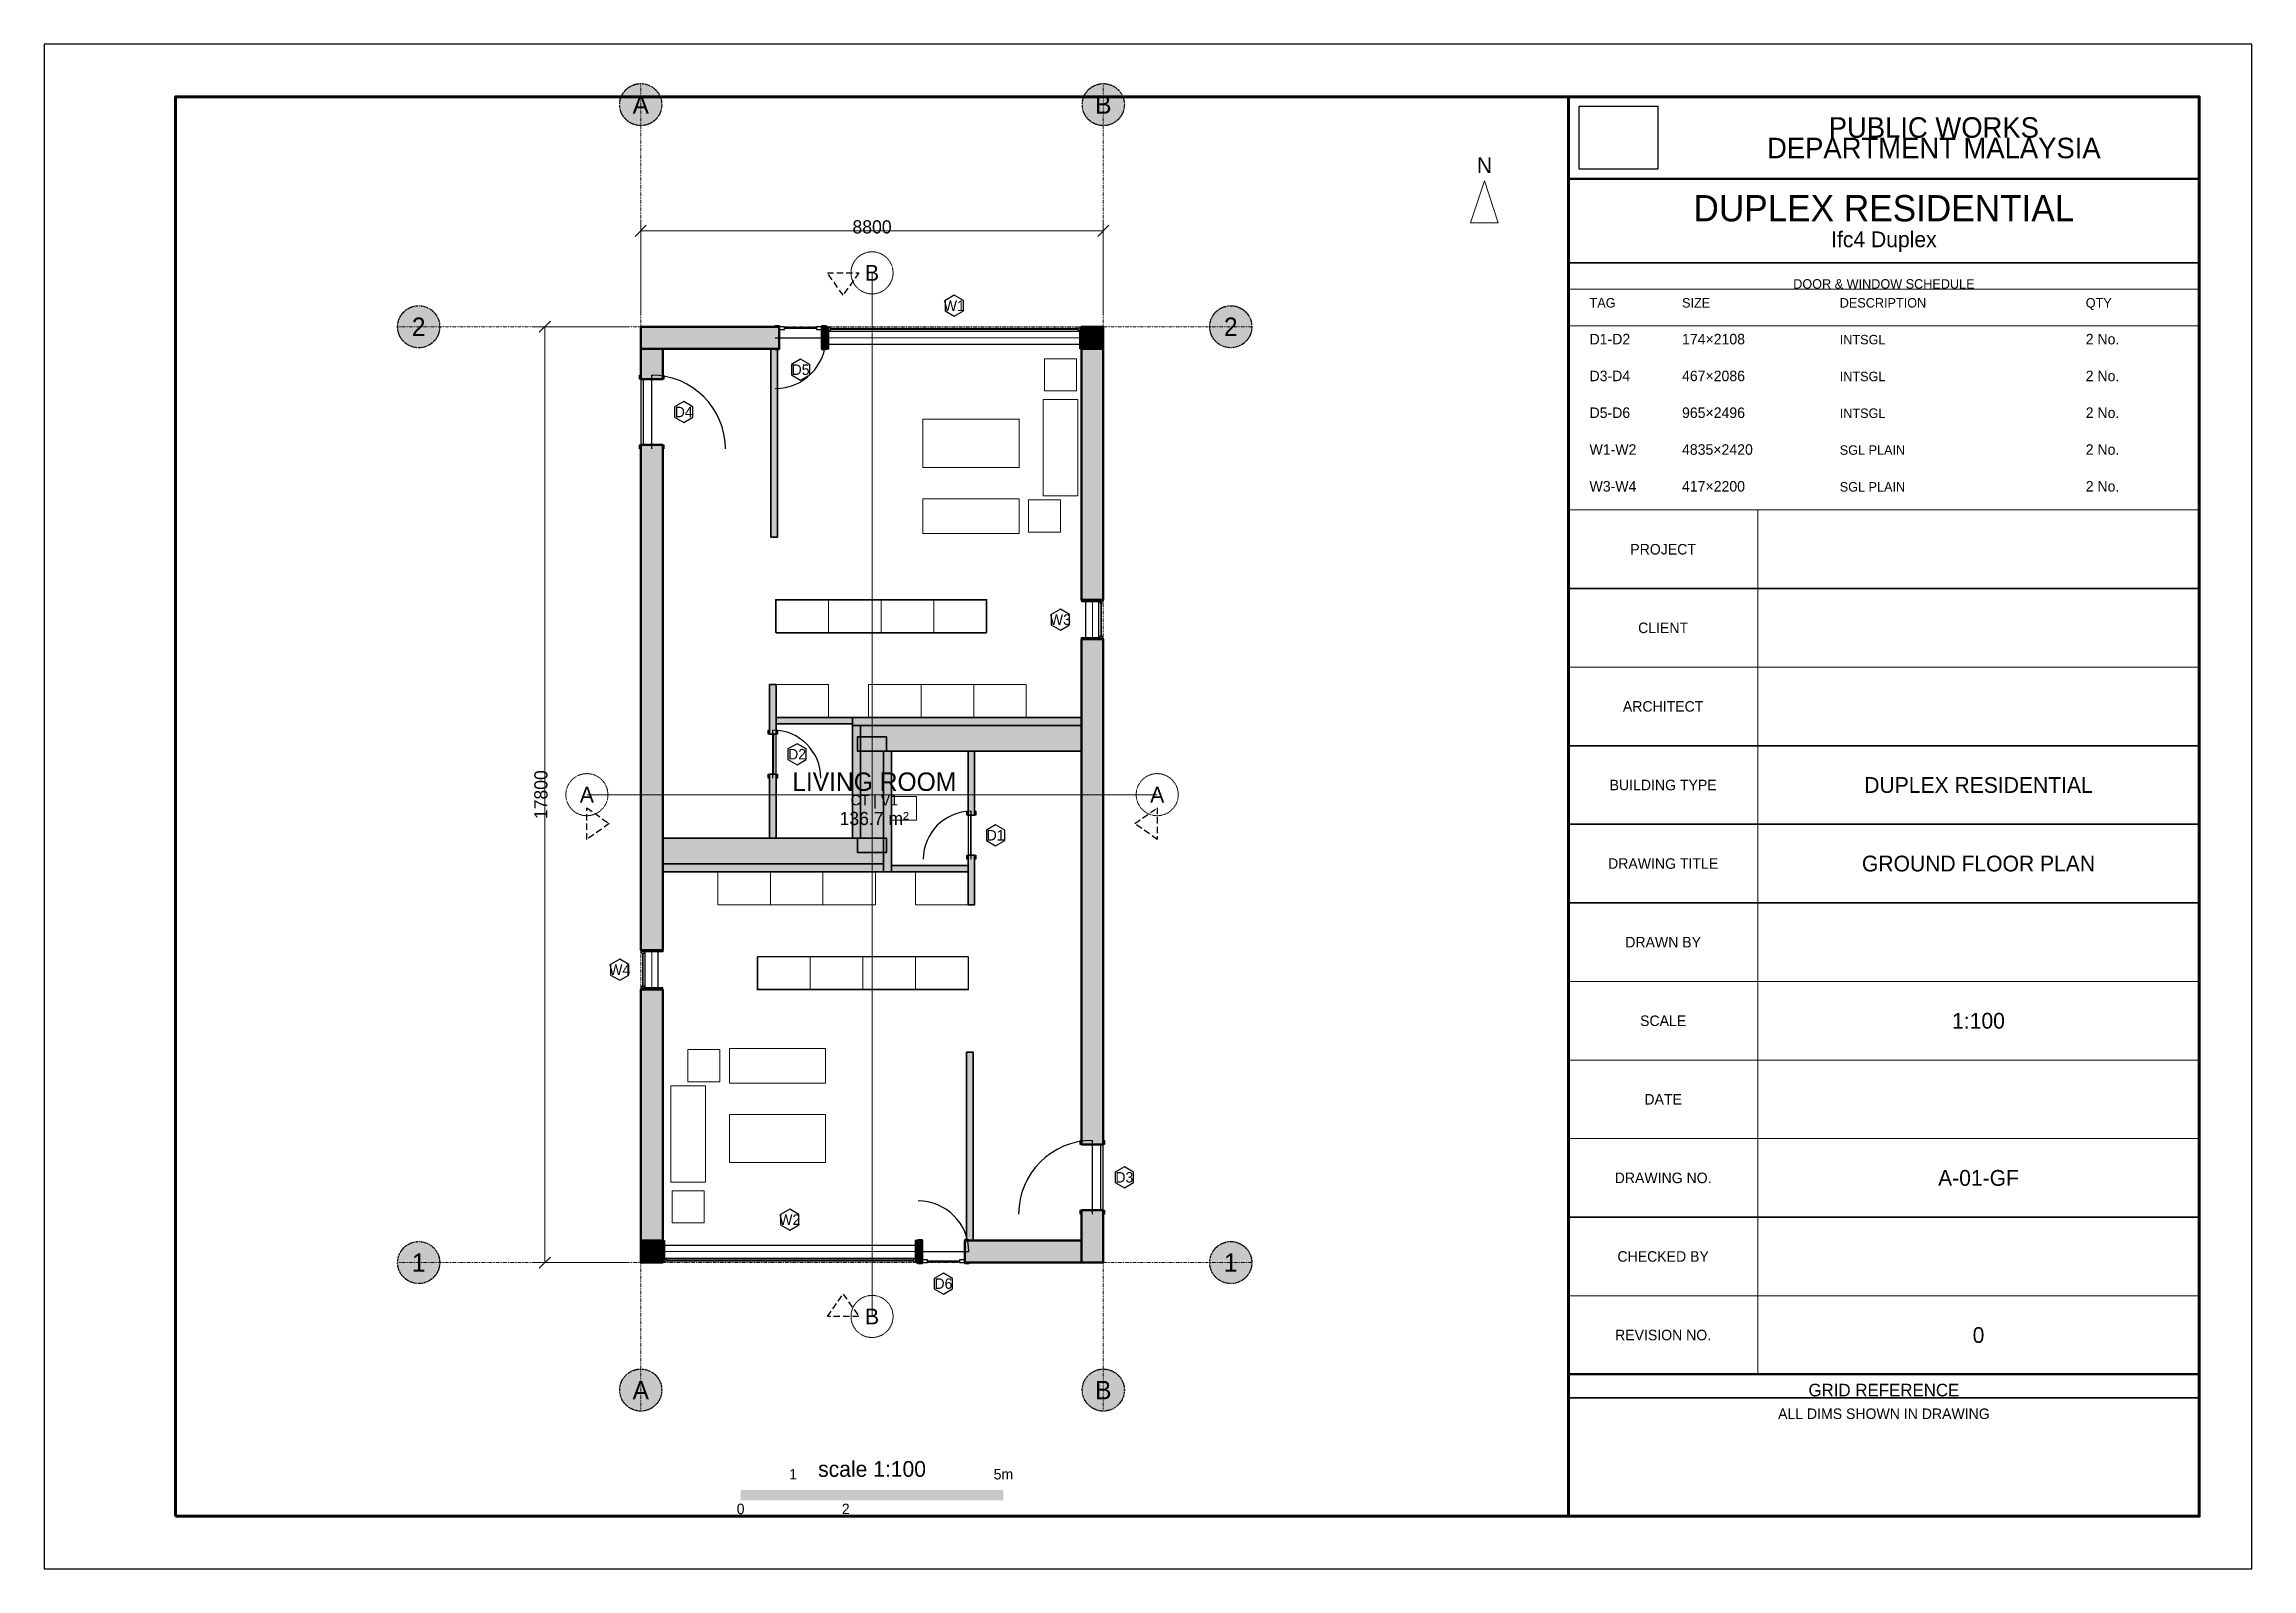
# Model space of a CAD drawing. Header units: millimetres. Extents: x -11350 to 30650, y -23625 to 5375.
import ezdxf
from ezdxf.enums import TextEntityAlignment as Align

# ---------------------------------------------------------------- set-up
doc = ezdxf.new("R2010")
doc.units = ezdxf.units.MM
doc.linetypes.add('DASHDOT', pattern=[0.8, 0.4, -0.2, 0, -0.2])
doc.linetypes.add('HIDDEN', pattern=[0.6, 0.4, -0.2])
for name, color, linetype in [('A-ANNO-DIMS', 7, 'Continuous'), ('A-ANNO-SECT', 7, 'HIDDEN'), ('A-ANNO-TEXT', 7, 'Continuous'), ('A-DOOR', 7, 'Continuous'), ('A-FURN', 9, 'Continuous'), ('A-GLAZ', 5, 'Continuous'), ('A-GRID', 8, 'DASHDOT'), ('A-TTLB', 7, 'Continuous'), ('A-WALL-FULL', 7, 'Continuous'), ('A-WALL-PATT', 254, 'Continuous'), ('A-WALL-PRTN', 7, 'Continuous')]:
    doc.layers.add(name, color=color, linetype=linetype)
picture_1 = doc.add_image_def('image1.png', size_in_pixel=(890, 652))

# ---------------------------------------------------------------- blocks, each defined once
blk = doc.blocks.new('WINDOW_TAG')
at = {"lineweight": 25}
blk.add_lwpolyline([(0.87, 0.5), (0, 1), (-0.87, 0.5), (-0.87, -0.5), (0, -1), (0.87, -0.5)], close=True, dxfattribs=at)
blk = doc.blocks.new('SECTION_ARROW')
at = {"lineweight": 25}
blk.add_lwpolyline([(-1, 0), (0, 1.414), (1, 0)], close=True, dxfattribs=at)

msp = doc.modelspace()

# ---------------------------------------------------------------- hatches: boundary and pattern name
at = {"layer": 'A-GRID'}
h = msp.add_hatch(color=7, dxfattribs=at)
h.dxf.hatch_style = 1
h.paths.add_polyline_path([(400, 4225), (394, 4294), (376, 4362), (346, 4425), (306, 4482), (257, 4531), (200, 4571), (137, 4601), (69, 4619), (0, 4625), (-69, 4619), (-137, 4601), (-200, 4571), (-257, 4531), (-306, 4482), (-346, 4425), (-376, 4362), (-394, 4294), (-400, 4225), (-394, 4156), (-376, 4088), (-346, 4025), (-306, 3968), (-257, 3919), (-200, 3879), (-137, 3849), (-69, 3831), (0, 3825), (69, 3831), (137, 3849), (200, 3879), (257, 3919), (306, 3968), (346, 4025), (376, 4088), (394, 4156)])
h = msp.add_hatch(color=7, dxfattribs=at)
h.dxf.hatch_style = 1
h.paths.add_polyline_path([(9200, 4225), (9194, 4294), (9176, 4362), (9146, 4425), (9106, 4482), (9057, 4531), (9000, 4571), (8937, 4601), (8869, 4619), (8800, 4625), (8731, 4619), (8663, 4601), (8600, 4571), (8543, 4531), (8494, 4482), (8454, 4425), (8424, 4362), (8406, 4294), (8400, 4225), (8406, 4156), (8424, 4088), (8454, 4025), (8494, 3968), (8543, 3919), (8600, 3879), (8663, 3849), (8731, 3831), (8800, 3825), (8869, 3831), (8937, 3849), (9000, 3879), (9057, 3919), (9106, 3968), (9146, 4025), (9176, 4088), (9194, 4156)])
h = msp.add_hatch(color=7, dxfattribs=at)
h.dxf.hatch_style = 1
h.paths.add_polyline_path([(-3825, 0), (-3831, 69), (-3849, 137), (-3879, 200), (-3919, 257), (-3968, 306), (-4025, 346), (-4088, 376), (-4156, 394), (-4225, 400), (-4294, 394), (-4362, 376), (-4425, 346), (-4482, 306), (-4531, 257), (-4571, 200), (-4601, 137), (-4619, 69), (-4625, 0), (-4619, -69), (-4601, -137), (-4571, -200), (-4531, -257), (-4482, -306), (-4425, -346), (-4362, -376), (-4294, -394), (-4225, -400), (-4156, -394), (-4088, -376), (-4025, -346), (-3968, -306), (-3919, -257), (-3879, -200), (-3849, -137), (-3831, -69)])
h = msp.add_hatch(color=7, dxfattribs=at)
h.dxf.hatch_style = 1
h.paths.add_polyline_path([(11625, 0), (11619, 69), (11601, 137), (11571, 200), (11531, 257), (11482, 306), (11425, 346), (11362, 376), (11294, 394), (11225, 400), (11156, 394), (11088, 376), (11025, 346), (10968, 306), (10919, 257), (10879, 200), (10849, 137), (10831, 69), (10825, 0), (10831, -69), (10849, -137), (10879, -200), (10919, -257), (10968, -306), (11025, -346), (11088, -376), (11156, -394), (11225, -400), (11294, -394), (11362, -376), (11425, -346), (11482, -306), (11531, -257), (11571, -200), (11601, -137), (11619, -69)])
h = msp.add_hatch(color=7, dxfattribs=at)
h.dxf.hatch_style = 1
h.paths.add_polyline_path([(-3825, -17800), (-3831, -17731), (-3849, -17663), (-3879, -17600), (-3919, -17543), (-3968, -17494), (-4025, -17454), (-4088, -17424), (-4156, -17406), (-4225, -17400), (-4294, -17406), (-4362, -17424), (-4425, -17454), (-4482, -17494), (-4531, -17543), (-4571, -17600), (-4601, -17663), (-4619, -17731), (-4625, -17800), (-4619, -17869), (-4601, -17937), (-4571, -18000), (-4531, -18057), (-4482, -18106), (-4425, -18146), (-4362, -18176), (-4294, -18194), (-4225, -18200), (-4156, -18194), (-4088, -18176), (-4025, -18146), (-3968, -18106), (-3919, -18057), (-3879, -18000), (-3849, -17937), (-3831, -17869)])
h = msp.add_hatch(color=7, dxfattribs=at)
h.dxf.hatch_style = 1
h.paths.add_polyline_path([(11625, -17800), (11619, -17731), (11601, -17663), (11571, -17600), (11531, -17543), (11482, -17494), (11425, -17454), (11362, -17424), (11294, -17406), (11225, -17400), (11156, -17406), (11088, -17424), (11025, -17454), (10968, -17494), (10919, -17543), (10879, -17600), (10849, -17663), (10831, -17731), (10825, -17800), (10831, -17869), (10849, -17937), (10879, -18000), (10919, -18057), (10968, -18106), (11025, -18146), (11088, -18176), (11156, -18194), (11225, -18200), (11294, -18194), (11362, -18176), (11425, -18146), (11482, -18106), (11531, -18057), (11571, -18000), (11601, -17937), (11619, -17869)])
h = msp.add_hatch(color=7, dxfattribs=at)
h.dxf.hatch_style = 1
h.paths.add_polyline_path([(400, -20225), (394, -20156), (376, -20088), (346, -20025), (306, -19968), (257, -19919), (200, -19879), (137, -19849), (69, -19831), (0, -19825), (-69, -19831), (-137, -19849), (-200, -19879), (-257, -19919), (-306, -19968), (-346, -20025), (-376, -20088), (-394, -20156), (-400, -20225), (-394, -20294), (-376, -20362), (-346, -20425), (-306, -20482), (-257, -20531), (-200, -20571), (-137, -20601), (-69, -20619), (0, -20625), (69, -20619), (137, -20601), (200, -20571), (257, -20531), (306, -20482), (346, -20425), (376, -20362), (394, -20294)])
h = msp.add_hatch(color=7, dxfattribs=at)
h.dxf.hatch_style = 1
h.paths.add_polyline_path([(9200, -20225), (9194, -20156), (9176, -20088), (9146, -20025), (9106, -19968), (9057, -19919), (9000, -19879), (8937, -19849), (8869, -19831), (8800, -19825), (8731, -19831), (8663, -19849), (8600, -19879), (8543, -19919), (8494, -19968), (8454, -20025), (8424, -20088), (8406, -20156), (8400, -20225), (8406, -20294), (8424, -20362), (8454, -20425), (8494, -20482), (8543, -20531), (8600, -20571), (8663, -20601), (8731, -20619), (8800, -20625), (8869, -20619), (8937, -20601), (9000, -20571), (9057, -20531), (9106, -20482), (9146, -20425), (9176, -20362), (9194, -20294)])
at = {"layer": 'A-WALL-PATT'}
h = msp.add_hatch(color=0, dxfattribs=at)
h.dxf.hatch_style = 1
h.paths.add_polyline_path([(1307, 0), (0, 0), (0, -161), (0, -417), (1307, -417), (2635, -417), (2635, -207), (2635, 0), (1307, 0)])
h = msp.add_hatch(color=0, dxfattribs=at)
h.dxf.hatch_style = 1
h.paths.add_polyline_path([(0, -417), (161, -417), (417, -417), (417, -763), (417, -997), (168, -997), (0, -997), (0, -763), (0, -417)])
h = msp.add_hatch(color=0, dxfattribs=at)
h.dxf.hatch_style = 1
h.paths.add_polyline_path([(2476, -2462), (2476, -4000), (2547, -4000), (2600, -4000), (2600, -1955), (2600, -417), (2529, -417), (2476, -417), (2476, -2462)])
h = msp.add_hatch(color=0, dxfattribs=at)
h.dxf.hatch_style = 1
h.paths.add_polyline_path([(3501, 0), (3548, 0), (3548, -190), (3548, -417), (3501, -417), (3448, -417), (3448, -210), (3448, 0), (3501, 0)])
h = msp.add_hatch(color=0, dxfattribs=at)
h.dxf.hatch_style = 1
h.paths.add_polyline_path([(8601, 0), (8383, 0), (8383, -227), (8383, -417), (8601, -417), (8800, -417), (8800, -161), (8800, 0), (8601, 0)])
h = msp.add_hatch(color=0, dxfattribs=at)
h.dxf.hatch_style = 1
h.paths.add_polyline_path([(8800, -2910), (8800, -417), (8639, -417), (8383, -417), (8383, -2910), (8383, -5195), (8591, -5195), (8800, -5195), (8800, -2910)])
h = msp.add_hatch(color=0, dxfattribs=at)
h.dxf.hatch_style = 1
h.paths.add_polyline_path([(0, -6322), (0, -11855), (208, -11855), (417, -11855), (417, -6322), (417, -2247), (249, -2247), (0, -2247), (0, -6322)])
h = msp.add_hatch(color=0, dxfattribs=at)
h.dxf.hatch_style = 1
h.paths.add_polyline_path([(8800, -11478), (8800, -5945), (8591, -5945), (8383, -5945), (8383, -11478), (8383, -15553), (8551, -15553), (8800, -15553), (8800, -11478)])
h = msp.add_hatch(color=0, dxfattribs=at)
h.dxf.hatch_style = 1
h.paths.add_polyline_path([(2574, -7362), (2574, -6805), (2521, -6805), (2450, -6805), (2450, -7362), (2450, -7749), (2501, -7749), (2574, -7749), (2574, -7362)])
h = msp.add_hatch(color=0, dxfattribs=at)
h.dxf.hatch_style = 1
h.paths.add_polyline_path([(3199, -7430), (2574, -7430), (2574, -7501), (2574, -7554), (3405, -7554), (4030, -7554), (4030, -7483), (4030, -7430), (3199, -7430)])
h = msp.add_hatch(color=0, dxfattribs=at)
h.dxf.hatch_style = 1
h.paths.add_polyline_path([(5899, -7430), (4030, -7430), (4030, -7517), (4030, -7582), (6514, -7582), (8383, -7582), (8383, -7495), (8383, -7430), (5899, -7430)])
h = msp.add_hatch(color=0, dxfattribs=at)
h.dxf.hatch_style = 1
h.paths.add_polyline_path([(4089, -7582), (4030, -7582), (4030, -8895), (4030, -9725), (4123, -9725), (4182, -9725), (4182, -8412), (4182, -7582), (4089, -7582)])
h = msp.add_hatch(color=0, dxfattribs=at)
h.dxf.hatch_style = 1
h.paths.add_polyline_path([(4439, -10000), (4675, -10000), (4675, -9843), (4675, -9725), (4642, -9725), (4618, -9725), (4618, -9017), (4618, -8075), (4651, -8075), (4675, -8075), (4675, -7918), (4675, -7800), (4361, -7800), (4125, -7800), (4125, -7957), (4125, -8075), (4158, -8075), (4182, -8075), (4182, -8783), (4182, -9725), (4149, -9725), (4125, -9725), (4125, -9882), (4125, -10000), (4439, -10000)])
h = msp.add_hatch(color=0, dxfattribs=at)
h.dxf.hatch_style = 1
h.paths.add_polyline_path([(6579, -7582), (4182, -7582), (4182, -7863), (4182, -8075), (6579, -8075), (8383, -8075), (8383, -7794), (8383, -7582), (6579, -7582)])
h = msp.add_hatch(color=0, dxfattribs=at)
h.dxf.hatch_style = 1
h.paths.add_polyline_path([(4618, -9385), (4618, -10370), (4705, -10370), (4770, -10370), (4770, -9060), (4770, -8075), (4683, -8075), (4618, -8075), (4618, -9385)])
h = msp.add_hatch(color=0, dxfattribs=at)
h.dxf.hatch_style = 1
h.paths.add_polyline_path([(6226, -8793), (6226, -8075), (6279, -8075), (6350, -8075), (6350, -8793), (6350, -9291), (6277, -9291), (6226, -9291), (6226, -8793)])
h = msp.add_hatch(color=0, dxfattribs=at)
h.dxf.hatch_style = 1
h.paths.add_polyline_path([(2574, -9008), (2574, -9725), (2521, -9725), (2450, -9725), (2450, -9008), (2450, -8511), (2523, -8511), (2574, -8511), (2574, -9008)])
h = msp.add_hatch(color=0, dxfattribs=at)
h.dxf.hatch_style = 1
h.paths.add_polyline_path([(2221, -10218), (4618, -10218), (4618, -9937), (4618, -9725), (2221, -9725), (417, -9725), (417, -10006), (417, -10218), (2221, -10218)])
h = msp.add_hatch(color=0, dxfattribs=at)
h.dxf.hatch_style = 1
h.paths.add_polyline_path([(6279, -10995), (6350, -10995), (6350, -10439), (6350, -10053), (6299, -10053), (6226, -10053), (6226, -10439), (6226, -10995), (6279, -10995)])
h = msp.add_hatch(color=0, dxfattribs=at)
h.dxf.hatch_style = 1
h.paths.add_polyline_path([(2814, -10370), (4618, -10370), (4618, -10283), (4618, -10218), (2221, -10218), (417, -10218), (417, -10305), (417, -10370), (2814, -10370)])
h = msp.add_hatch(color=0, dxfattribs=at)
h.dxf.hatch_style = 1
h.paths.add_polyline_path([(5601, -10370), (6226, -10370), (6226, -10299), (6226, -10246), (5395, -10246), (4770, -10246), (4770, -10317), (4770, -10370), (5601, -10370)])
h = msp.add_hatch(color=0, dxfattribs=at)
h.dxf.hatch_style = 1
h.paths.add_polyline_path([(0, -14890), (0, -17383), (161, -17383), (417, -17383), (417, -14890), (417, -12605), (208, -12605), (0, -12605), (0, -14890)])
h = msp.add_hatch(color=0, dxfattribs=at)
h.dxf.hatch_style = 1
h.paths.add_polyline_path([(6200, -15845), (6200, -17383), (6271, -17383), (6324, -17383), (6324, -15338), (6324, -13800), (6253, -13800), (6200, -13800), (6200, -15845)])
h = msp.add_hatch(color=0, dxfattribs=at)
h.dxf.hatch_style = 1
h.paths.add_polyline_path([(8800, -17800), (8639, -17800), (8383, -17800), (8383, -17205), (8383, -16803), (8632, -16803), (8800, -16803), (8800, -17205), (8800, -17800)])
h = msp.add_hatch(color=0, dxfattribs=at)
h.dxf.hatch_style = 1
h.paths.add_polyline_path([(199, -17800), (417, -17800), (417, -17573), (417, -17383), (199, -17383), (0, -17383), (0, -17639), (0, -17800), (199, -17800)])
h = msp.add_hatch(color=0, dxfattribs=at)
h.dxf.hatch_style = 1
h.paths.add_polyline_path([(5299, -17800), (5252, -17800), (5252, -17610), (5252, -17383), (5299, -17383), (5352, -17383), (5352, -17590), (5352, -17800), (5299, -17800)])
h = msp.add_hatch(color=0, dxfattribs=at)
h.dxf.hatch_style = 1
h.paths.add_polyline_path([(7283, -17800), (8383, -17800), (8383, -17639), (8383, -17383), (7283, -17383), (6165, -17383), (6165, -17593), (6165, -17800), (7283, -17800)])

# ---------------------------------------------------------------- linework, layer by layer
at = {"color": 7}
msp.add_lwpolyline([(-11350, -23625), (30650, -23625), (30650, 5375), (-11350, 5375)], close=True, dxfattribs=at)
at = {"layer": 'A-ANNO-DIMS', "lineweight": 18}
for p, q in [((-106, 1719), (106, 1931)), ((0, 225), (0, 2025)), ((0, 1825), (8800, 1825)), ((8694, 1719), (8906, 1931)), ((8800, 225), (8800, 2025)), ((-1931, -106), (-1719, 106)), ((-225, 0), (-2025, 0)), ((-1825, -17800), (-1825, 0)), ((-225, -17800), (-2025, -17800)), ((-1931, -17906), (-1719, -17694))]:
    msp.add_line(p, q, dxfattribs=at)
at = {"layer": 'A-ANNO-DIMS', "color": 7}
for points in [[(1900, -22325), (2900, -22325), (1900, -22125), (2900, -22125)], [(3900, -22325), (6900, -22325), (3900, -22125), (6900, -22125)]]:
    msp.add_solid(points, dxfattribs=at)
at = {"layer": 'A-ANNO-DIMS', "color": 0}
msp.add_solid([(2900, -22325), (3900, -22325), (2900, -22125), (3900, -22125)], dxfattribs=at)
at = {"layer": 'A-ANNO-SECT', "linetype": 'HIDDEN', "lineweight": 18}
for p, q in [((4400, -18825), (4400, 1025)), ((-1025, -8900), (9825, -8900))]:
    msp.add_line(p, q, dxfattribs=at)
at = {"layer": 'A-ANNO-SECT', "lineweight": 18}
for centre in [(4400, 1025), (-1025, -8900), (9825, -8900), (4400, -18825)]:
    msp.add_circle(centre, 400, dxfattribs=at)
at = {"layer": 'A-ANNO-TEXT', "lineweight": 18}
msp.add_lwpolyline([(16050, 2775), (15786, 1975), (16314, 1975)], close=True, dxfattribs=at)
at = {"layer": 'A-DOOR', "lineweight": 25}
for p, q in [((2559, -209), (3524, -209)), ((208, -2323), (208, -921)), ((2512, -8587), (2512, -7673)), ((6288, -10129), (6288, -9215)), ((8591, -16879), (8591, -15477)), ((5276, -17592), (6241, -17592))]:
    msp.add_line(p, q, dxfattribs=at)
for points in [[(2597, 0), (2559, 0), (2559, 12), (2559, 25), (2597, 25), (2635, 25), (2635, 13), (2635, 0), (2597, 0)], [(3486, 0), (3448, 0), (3448, 12), (3448, 25), (3486, 25), (3524, 25), (3524, 13), (3524, 0), (3486, 0)], [(2597, -442), (2559, -442), (2559, -430), (2559, -417), (2597, -417), (2635, -417), (2635, -429), (2635, -442), (2597, -442)], [(2737, -29), (2737, -25), (2737, 0), (2688, 0), (2635, 0), (2635, -25), (2635, -51), (2688, -51), (2737, -51), (2737, -26)], [(2737, -29), (3044, -29), (3346, -29), (3346, -25), (3346, -22), (3039, -22), (2737, -22), (2737, -25)], [(3395, -51), (3448, -51), (3448, -26), (3448, 0), (3395, 0), (3346, 0), (3346, -25), (3346, -51), (3395, -51)], [(3486, -442), (3448, -442), (3448, -430), (3448, -417), (3486, -417), (3524, -417), (3524, -429), (3524, -442), (3486, -442)], [(-10, -997), (-25, -997), (-25, -966), (-25, -921), (-14, -921), (0, -921), (0, -966), (0, -997), (-10, -997)], [(51, -1743), (51, -997), (30, -997), (0, -997), (0, -1501), (0, -2247), (21, -2247), (51, -2247), (51, -1743)], [(432, -997), (417, -997), (417, -966), (417, -921), (428, -921), (442, -921), (442, -966), (442, -997), (432, -997)], [(-15, -2247), (0, -2247), (0, -2278), (0, -2323), (-11, -2323), (-25, -2323), (-25, -2278), (-25, -2247), (-15, -2247)], [(427, -2247), (442, -2247), (442, -2278), (442, -2323), (431, -2323), (417, -2323), (417, -2278), (417, -2247), (427, -2247)], [(2425, -7718), (2425, -7673), (2436, -7673), (2450, -7673), (2450, -7718), (2450, -7749), (2440, -7749), (2425, -7749), (2425, -7718)], [(2553, -7749), (2523, -7749), (2523, -8061), (2523, -8511), (2544, -8511), (2574, -8511), (2574, -8199), (2574, -7749), (2553, -7749)], [(2574, -7673), (2585, -7673), (2599, -7673), (2599, -7718), (2599, -7749), (2589, -7749), (2574, -7749), (2574, -7718), (2574, -7673)], [(2425, -8542), (2425, -8511), (2435, -8511), (2450, -8511), (2450, -8542), (2450, -8587), (2439, -8587), (2425, -8587), (2425, -8542)], [(2574, -8511), (2584, -8511), (2599, -8511), (2599, -8542), (2599, -8587), (2588, -8587), (2574, -8587), (2574, -8542), (2574, -8511)], [(6226, -9291), (6216, -9291), (6201, -9291), (6201, -9260), (6201, -9215), (6212, -9215), (6226, -9215), (6226, -9260), (6226, -9291)], [(6375, -9260), (6375, -9291), (6365, -9291), (6350, -9291), (6350, -9260), (6350, -9215), (6361, -9215), (6375, -9215), (6375, -9260)], [(6247, -10053), (6277, -10053), (6277, -9741), (6277, -9291), (6256, -9291), (6226, -9291), (6226, -9603), (6226, -10053), (6247, -10053)], [(6226, -10129), (6215, -10129), (6201, -10129), (6201, -10084), (6201, -10053), (6211, -10053), (6226, -10053), (6226, -10084), (6226, -10129)], [(6375, -10084), (6375, -10129), (6364, -10129), (6350, -10129), (6350, -10084), (6350, -10053), (6360, -10053), (6375, -10053), (6375, -10084)], [(8373, -15553), (8358, -15553), (8358, -15522), (8358, -15477), (8369, -15477), (8383, -15477), (8383, -15522), (8383, -15553), (8373, -15553)], [(8815, -15553), (8800, -15553), (8800, -15522), (8800, -15477), (8811, -15477), (8825, -15477), (8825, -15522), (8825, -15553), (8815, -15553)], [(8749, -16057), (8749, -16803), (8770, -16803), (8800, -16803), (8800, -16299), (8800, -15553), (8779, -15553), (8749, -15553), (8749, -16057)], [(8368, -16803), (8383, -16803), (8383, -16834), (8383, -16879), (8372, -16879), (8358, -16879), (8358, -16834), (8358, -16803), (8368, -16803)], [(8810, -16803), (8825, -16803), (8825, -16834), (8825, -16879), (8814, -16879), (8800, -16879), (8800, -16834), (8800, -16803), (8810, -16803)], [(5314, -17358), (5352, -17358), (5352, -17370), (5352, -17383), (5314, -17383), (5276, -17383), (5276, -17371), (5276, -17358), (5314, -17358)], [(6203, -17358), (6241, -17358), (6241, -17370), (6241, -17383), (6203, -17383), (6165, -17383), (6165, -17371), (6165, -17358), (6203, -17358)], [(5314, -17800), (5352, -17800), (5352, -17812), (5352, -17825), (5314, -17825), (5276, -17825), (5276, -17813), (5276, -17800), (5314, -17800)], [(5405, -17749), (5352, -17749), (5352, -17774), (5352, -17800), (5405, -17800), (5454, -17800), (5454, -17775), (5454, -17749), (5405, -17749)], [(6063, -17771), (5756, -17771), (5454, -17771), (5454, -17775), (5454, -17778), (5761, -17778), (6063, -17778), (6063, -17775)], [(6063, -17771), (6063, -17775), (6063, -17800), (6112, -17800), (6165, -17800), (6165, -17775), (6165, -17749), (6112, -17749), (6063, -17749), (6063, -17774)], [(6203, -17800), (6241, -17800), (6241, -17812), (6241, -17825), (6203, -17825), (6165, -17825), (6165, -17813), (6165, -17800), (6203, -17800)]]:
    msp.add_lwpolyline(points, close=True, dxfattribs=at)
for centre, radius, start, end in [((2559, -209), 965, -90, 0), ((208, -2323), 1402, 0, 90), ((2512, -8587), 914, 0, 90), ((6288, -10129), 914, 90, 180), ((8591, -16879), 1402, 90, 180), ((5276, -17592), 965, 0, 90)]:
    msp.add_arc(centre, radius, start, end, dxfattribs=at)
at = {"layer": 'A-FURN', "lineweight": 15}
for points in [[(7678, -1222), (8288, -1222), (8288, -612), (7678, -612)], [(7653, -3215), (8313, -3215), (8313, -1385), (7653, -1385)], [(5368, -2675), (7198, -2675), (7198, -1759), (5368, -1759)], [(5368, -3930), (7198, -3930), (7198, -3270), (5368, -3270)], [(7378, -3905), (7988, -3905), (7988, -3295), (7378, -3295)], [(2562, -5813), (6586, -5813), (6586, -5188), (2562, -5188)], [(2574, -5825), (3574, -5825), (3574, -5200), (2574, -5200)], [(3574, -5825), (4574, -5825), (4574, -5200), (3574, -5200)], [(4574, -5825), (5574, -5825), (5574, -5200), (4574, -5200)], [(5574, -5825), (6574, -5825), (6574, -5200), (5574, -5200)], [(2574, -7430), (3574, -7430), (3574, -6805), (2574, -6805)], [(2574, -7430), (3574, -7430), (3574, -6805), (2574, -6805)], [(4334, -7430), (7334, -7430), (7334, -6805), (4334, -6805)], [(4334, -7430), (5334, -7430), (5334, -6805), (4334, -6805)], [(5334, -7430), (6334, -7430), (6334, -6805), (5334, -6805)], [(6334, -7430), (7334, -7430), (7334, -6805), (6334, -6805)], [(4770, -9383), (5245, -9383), (5245, -8932), (4770, -8932)], [(1466, -10995), (2466, -10995), (2466, -10370), (1466, -10370)], [(1466, -10995), (4466, -10995), (4466, -10370), (1466, -10370)], [(2466, -10995), (3466, -10995), (3466, -10370), (2466, -10370)], [(3466, -10995), (4466, -10995), (4466, -10370), (3466, -10370)], [(5226, -10995), (6226, -10995), (6226, -10370), (5226, -10370)], [(5226, -10995), (6226, -10995), (6226, -10370), (5226, -10370)], [(2214, -12612), (6238, -12612), (6238, -11987), (2214, -11987)], [(2226, -12600), (3226, -12600), (3226, -11975), (2226, -11975)], [(3226, -12600), (4226, -12600), (4226, -11975), (3226, -11975)], [(4226, -12600), (5226, -12600), (5226, -11975), (4226, -11975)], [(5226, -12600), (6226, -12600), (6226, -11975), (5226, -11975)], [(896, -14360), (1506, -14360), (1506, -13750), (896, -13750)], [(1686, -14386), (3516, -14386), (3516, -13725), (1686, -13725)], [(571, -16270), (1231, -16270), (1231, -14440), (571, -14440)], [(1686, -15896), (3516, -15896), (3516, -14981), (1686, -14981)], [(596, -17043), (1206, -17043), (1206, -16433), (596, -16433)]]:
    msp.add_lwpolyline(points, close=True, dxfattribs=at)
at = {"layer": 'A-GLAZ', "lineweight": 25}
for p, q in [((3548, -83), (8383, -83)), ((3548, -334), (8383, -334)), ((8466, -5945), (8466, -5195)), ((8717, -5945), (8717, -5195)), ((83, -12605), (83, -11855)), ((334, -12605), (334, -11855)), ((417, -17466), (5252, -17466)), ((417, -17717), (5252, -17717))]:
    msp.add_line(p, q, dxfattribs=at)
at = {"layer": 'A-GLAZ', "lineweight": 18}
for p, q in [((3548, -209), (8383, -209)), ((8591, -5945), (8591, -5195)), ((208, -12605), (208, -11855)), ((417, -17592), (5252, -17592))]:
    msp.add_line(p, q, dxfattribs=at)
at = {"layer": 'A-GLAZ', "lineweight": 25}
for points in [[(3557, 0), (3548, 0), (3548, -29), (3548, -63), (3557, -63), (3567, -63), (3567, -34), (3567, 0), (3557, 0)], [(3563, -63), (3548, -63), (3548, -224), (3548, -417), (3563, -417), (3580, -417), (3580, -257), (3580, -63), (3563, -63)], [(3591, -19), (3567, -19), (3567, -39), (3567, -63), (3591, -63), (3611, -63), (3611, -43), (3611, -19), (3591, -19)], [(3611, -35), (3611, -42), (3611, -47), (6191, -47), (8320, -47), (8320, -40), (8320, -35), (5740, -35), (3611, -35)], [(8364, -19), (8364, -43), (8364, -63), (8340, -63), (8320, -63), (8320, -39), (8320, -19), (8340, -19), (8364, -19)], [(8383, -63), (8383, -256), (8383, -417), (8368, -417), (8351, -417), (8351, -223), (8351, -63), (8368, -63), (8383, -63)], [(8383, 0), (8383, -34), (8383, -63), (8374, -63), (8364, -63), (8364, -29), (8364, 0), (8374, 0), (8383, 0)], [(8737, -5211), (8737, -5195), (8560, -5195), (8383, -5195), (8383, -5211), (8383, -5227), (8560, -5227), (8737, -5227), (8737, -5211)], [(8800, -5205), (8800, -5195), (8769, -5195), (8737, -5195), (8737, -5205), (8737, -5214), (8769, -5214), (8800, -5214), (8800, -5205)], [(8781, -5236), (8781, -5214), (8759, -5214), (8737, -5214), (8737, -5236), (8737, -5258), (8759, -5258), (8781, -5258), (8781, -5236)], [(8765, -5570), (8765, -5258), (8759, -5258), (8753, -5258), (8753, -5570), (8753, -5882), (8759, -5882), (8765, -5882), (8765, -5570)], [(8737, -5945), (8560, -5945), (8383, -5945), (8383, -5929), (8383, -5913), (8560, -5913), (8737, -5913), (8737, -5929), (8737, -5945)], [(8781, -5926), (8759, -5926), (8737, -5926), (8737, -5904), (8737, -5882), (8759, -5882), (8781, -5882), (8781, -5904), (8781, -5926)], [(8800, -5945), (8769, -5945), (8737, -5945), (8737, -5935), (8737, -5926), (8769, -5926), (8800, -5926), (8800, -5935), (8800, -5945)], [(0, -11855), (31, -11855), (63, -11855), (63, -11865), (63, -11874), (31, -11874), (0, -11874), (0, -11865), (0, -11855)], [(19, -11874), (41, -11874), (63, -11874), (63, -11896), (63, -11918), (41, -11918), (19, -11918), (19, -11896), (19, -11874)], [(35, -12230), (35, -12542), (41, -12542), (47, -12542), (47, -12230), (47, -11918), (41, -11918), (35, -11918), (35, -12230)], [(63, -11855), (240, -11855), (417, -11855), (417, -11871), (417, -11887), (240, -11887), (63, -11887), (63, -11871), (63, -11855)], [(0, -12595), (0, -12605), (31, -12605), (63, -12605), (63, -12595), (63, -12586), (31, -12586), (0, -12586), (0, -12595)], [(19, -12564), (19, -12586), (41, -12586), (63, -12586), (63, -12564), (63, -12542), (41, -12542), (19, -12542), (19, -12564)], [(63, -12589), (63, -12605), (240, -12605), (417, -12605), (417, -12589), (417, -12573), (240, -12573), (63, -12573), (63, -12589)], [(417, -17737), (417, -17544), (417, -17383), (432, -17383), (449, -17383), (449, -17577), (449, -17737), (432, -17737), (417, -17737)], [(5237, -17737), (5252, -17737), (5252, -17576), (5252, -17383), (5237, -17383), (5220, -17383), (5220, -17543), (5220, -17737), (5237, -17737)], [(417, -17800), (417, -17766), (417, -17737), (426, -17737), (436, -17737), (436, -17771), (436, -17800), (426, -17800), (417, -17800)], [(436, -17781), (436, -17757), (436, -17737), (460, -17737), (480, -17737), (480, -17761), (480, -17781), (460, -17781), (436, -17781)], [(5189, -17765), (5189, -17758), (5189, -17753), (2609, -17753), (480, -17753), (480, -17760), (480, -17765), (3060, -17765), (5189, -17765)], [(5209, -17781), (5233, -17781), (5233, -17761), (5233, -17737), (5209, -17737), (5189, -17737), (5189, -17757), (5189, -17781), (5209, -17781)], [(5243, -17800), (5252, -17800), (5252, -17771), (5252, -17737), (5243, -17737), (5233, -17737), (5233, -17766), (5233, -17800), (5243, -17800)]]:
    msp.add_lwpolyline(points, close=True, dxfattribs=at)
at = {"layer": 'A-GRID', "lineweight": 18}
for p, q in [((0, -20625), (0, 4625)), ((8800, -20625), (8800, 4625)), ((-4625, 0), (11625, 0)), ((-4625, -17800), (11625, -17800))]:
    msp.add_line(p, q, dxfattribs=at)
at = {"layer": 'A-GRID', "lineweight": 25}
for centre in [(0, 4225), (8800, 4225), (-4225, 0), (11225, 0), (-4225, -17800), (11225, -17800), (0, -20225), (8800, -20225)]:
    msp.add_circle(centre, 400, dxfattribs=at)
at = {"layer": 'A-TTLB', "lineweight": 70}
msp.add_line((17650, -22625), (17650, 4375), dxfattribs=at)
at = {"layer": 'A-TTLB', "lineweight": 50}
for p, q in [((17650, 2815), (29650, 2815)), ((17650, -19925), (29650, -19925))]:
    msp.add_line(p, q, dxfattribs=at)
at = {"layer": 'A-TTLB', "lineweight": 35}
for p, q in [((17650, 1215), (29650, 1215)), ((17650, -4980), (29650, -4980)), ((17650, -7969), (29650, -7969)), ((17650, -9463), (29650, -9463)), ((17650, -10958), (29650, -10958)), ((17650, -16936), (29650, -16936)), ((17650, -20375), (29650, -20375))]:
    msp.add_line(p, q, dxfattribs=at)
at = {"layer": 'A-TTLB', "lineweight": 18}
for p, q in [((17650, 1215), (29650, 1215)), ((17650, 715), (29650, 715)), ((21250, -4980), (21250, -3485)), ((21250, -6474), (21250, -4980)), ((17650, -6474), (29650, -6474)), ((21250, -7969), (21250, -6474)), ((21250, -9463), (21250, -7969)), ((21250, -10958), (21250, -9463)), ((21250, -12452), (21250, -10958)), ((17650, -12452), (29650, -12452)), ((21250, -13947), (21250, -12452)), ((17650, -13947), (29650, -13947)), ((21250, -15441), (21250, -13947)), ((17650, -15441), (29650, -15441)), ((21250, -16936), (21250, -15441)), ((21250, -18430), (21250, -16936)), ((17650, -18430), (29650, -18430)), ((21250, -19925), (21250, -18430)), ((17650, -19925), (29650, -19925))]:
    msp.add_line(p, q, dxfattribs=at)
at = {"layer": 'A-TTLB', "color": 8, "lineweight": 18}
for p, q in [((17650, 15), (29650, 15)), ((17650, -3485), (29650, -3485))]:
    msp.add_line(p, q, dxfattribs=at)
at = {"layer": 'A-TTLB', "lineweight": 70}
msp.add_lwpolyline([(-8850, -22625), (29650, -22625), (29650, 4375), (-8850, 4375)], close=True, dxfattribs=at)
at = {"layer": 'A-WALL-FULL', "lineweight": 50}
for points in [[(1307, 0), (0, 0), (0, -161), (0, -417), (1307, -417), (2635, -417), (2635, -207), (2635, 0), (1307, 0)], [(0, -417), (161, -417), (417, -417), (417, -763), (417, -997), (168, -997), (0, -997), (0, -763), (0, -417)], [(3501, 0), (3548, 0), (3548, -190), (3548, -417), (3501, -417), (3448, -417), (3448, -210), (3448, 0), (3501, 0)], [(8601, 0), (8383, 0), (8383, -227), (8383, -417), (8601, -417), (8800, -417), (8800, -161), (8800, 0), (8601, 0)], [(8800, -2910), (8800, -417), (8639, -417), (8383, -417), (8383, -2910), (8383, -5195), (8591, -5195), (8800, -5195), (8800, -2910)], [(0, -6322), (0, -11855), (208, -11855), (417, -11855), (417, -6322), (417, -2247), (249, -2247), (0, -2247), (0, -6322)], [(8800, -11478), (8800, -5945), (8591, -5945), (8383, -5945), (8383, -11478), (8383, -15553), (8551, -15553), (8800, -15553), (8800, -11478)], [(0, -14890), (0, -17383), (161, -17383), (417, -17383), (417, -14890), (417, -12605), (208, -12605), (0, -12605), (0, -14890)], [(8800, -17800), (8639, -17800), (8383, -17800), (8383, -17205), (8383, -16803), (8632, -16803), (8800, -16803), (8800, -17205), (8800, -17800)], [(199, -17800), (417, -17800), (417, -17573), (417, -17383), (199, -17383), (0, -17383), (0, -17639), (0, -17800), (199, -17800)], [(5299, -17800), (5252, -17800), (5252, -17610), (5252, -17383), (5299, -17383), (5352, -17383), (5352, -17590), (5352, -17800), (5299, -17800)], [(7283, -17800), (8383, -17800), (8383, -17639), (8383, -17383), (7283, -17383), (6165, -17383), (6165, -17593), (6165, -17800), (7283, -17800)]]:
    msp.add_lwpolyline(points, close=True, dxfattribs=at)
at = {"layer": 'A-WALL-PATT', "lineweight": 50}
for points in [[(1307, 0), (0, 0), (0, -161), (0, -417), (1307, -417), (2635, -417), (2635, -207), (2635, 0), (1307, 0)], [(0, -417), (161, -417), (417, -417), (417, -763), (417, -997), (168, -997), (0, -997), (0, -763), (0, -417)], [(3501, 0), (3548, 0), (3548, -190), (3548, -417), (3501, -417), (3448, -417), (3448, -210), (3448, 0), (3501, 0)], [(8601, 0), (8383, 0), (8383, -227), (8383, -417), (8601, -417), (8800, -417), (8800, -161), (8800, 0), (8601, 0)], [(8800, -2910), (8800, -417), (8639, -417), (8383, -417), (8383, -2910), (8383, -5195), (8591, -5195), (8800, -5195), (8800, -2910)], [(0, -6322), (0, -11855), (208, -11855), (417, -11855), (417, -6322), (417, -2247), (249, -2247), (0, -2247), (0, -6322)], [(8800, -11478), (8800, -5945), (8591, -5945), (8383, -5945), (8383, -11478), (8383, -15553), (8551, -15553), (8800, -15553), (8800, -11478)], [(0, -14890), (0, -17383), (161, -17383), (417, -17383), (417, -14890), (417, -12605), (208, -12605), (0, -12605), (0, -14890)], [(8800, -17800), (8639, -17800), (8383, -17800), (8383, -17205), (8383, -16803), (8632, -16803), (8800, -16803), (8800, -17205), (8800, -17800)], [(199, -17800), (417, -17800), (417, -17573), (417, -17383), (199, -17383), (0, -17383), (0, -17639), (0, -17800), (199, -17800)], [(5299, -17800), (5252, -17800), (5252, -17610), (5252, -17383), (5299, -17383), (5352, -17383), (5352, -17590), (5352, -17800), (5299, -17800)], [(7283, -17800), (8383, -17800), (8383, -17639), (8383, -17383), (7283, -17383), (6165, -17383), (6165, -17593), (6165, -17800), (7283, -17800)]]:
    msp.add_lwpolyline(points, close=True, dxfattribs=at)
at = {"layer": 'A-WALL-PATT', "lineweight": 35}
for points in [[(2476, -2462), (2476, -4000), (2547, -4000), (2600, -4000), (2600, -1955), (2600, -417), (2529, -417), (2476, -417), (2476, -2462)], [(2574, -7362), (2574, -6805), (2521, -6805), (2450, -6805), (2450, -7362), (2450, -7749), (2501, -7749), (2574, -7749), (2574, -7362)], [(3199, -7430), (2574, -7430), (2574, -7501), (2574, -7554), (3405, -7554), (4030, -7554), (4030, -7483), (4030, -7430), (3199, -7430)], [(5899, -7430), (4030, -7430), (4030, -7517), (4030, -7582), (6514, -7582), (8383, -7582), (8383, -7495), (8383, -7430), (5899, -7430)], [(4089, -7582), (4030, -7582), (4030, -8895), (4030, -9725), (4123, -9725), (4182, -9725), (4182, -8412), (4182, -7582), (4089, -7582)], [(4439, -10000), (4675, -10000), (4675, -9843), (4675, -9725), (4642, -9725), (4618, -9725), (4618, -9017), (4618, -8075), (4651, -8075), (4675, -8075), (4675, -7918), (4675, -7800), (4361, -7800), (4125, -7800), (4125, -7957), (4125, -8075), (4158, -8075), (4182, -8075), (4182, -8783), (4182, -9725), (4149, -9725), (4125, -9725), (4125, -9882), (4125, -10000), (4439, -10000)], [(6579, -7582), (4182, -7582), (4182, -7863), (4182, -8075), (6579, -8075), (8383, -8075), (8383, -7794), (8383, -7582), (6579, -7582)], [(4618, -9385), (4618, -10370), (4705, -10370), (4770, -10370), (4770, -9060), (4770, -8075), (4683, -8075), (4618, -8075), (4618, -9385)], [(6226, -8793), (6226, -8075), (6279, -8075), (6350, -8075), (6350, -8793), (6350, -9291), (6277, -9291), (6226, -9291), (6226, -8793)], [(2574, -9008), (2574, -9725), (2521, -9725), (2450, -9725), (2450, -9008), (2450, -8511), (2523, -8511), (2574, -8511), (2574, -9008)], [(2221, -10218), (4618, -10218), (4618, -9937), (4618, -9725), (2221, -9725), (417, -9725), (417, -10006), (417, -10218), (2221, -10218)], [(6279, -10995), (6350, -10995), (6350, -10439), (6350, -10053), (6299, -10053), (6226, -10053), (6226, -10439), (6226, -10995), (6279, -10995)], [(2814, -10370), (4618, -10370), (4618, -10283), (4618, -10218), (2221, -10218), (417, -10218), (417, -10305), (417, -10370), (2814, -10370)], [(5601, -10370), (6226, -10370), (6226, -10299), (6226, -10246), (5395, -10246), (4770, -10246), (4770, -10317), (4770, -10370), (5601, -10370)], [(6200, -15845), (6200, -17383), (6271, -17383), (6324, -17383), (6324, -15338), (6324, -13800), (6253, -13800), (6200, -13800), (6200, -15845)]]:
    msp.add_lwpolyline(points, close=True, dxfattribs=at)
at = {"layer": 'A-WALL-PRTN', "lineweight": 35}
for points in [[(2476, -2462), (2476, -4000), (2547, -4000), (2600, -4000), (2600, -1955), (2600, -417), (2529, -417), (2476, -417), (2476, -2462)], [(2574, -7362), (2574, -6805), (2521, -6805), (2450, -6805), (2450, -7362), (2450, -7749), (2501, -7749), (2574, -7749), (2574, -7362)], [(3199, -7430), (2574, -7430), (2574, -7501), (2574, -7554), (3405, -7554), (4030, -7554), (4030, -7483), (4030, -7430), (3199, -7430)], [(5899, -7430), (4030, -7430), (4030, -7517), (4030, -7582), (6514, -7582), (8383, -7582), (8383, -7495), (8383, -7430), (5899, -7430)], [(4089, -7582), (4030, -7582), (4030, -8895), (4030, -9725), (4123, -9725), (4182, -9725), (4182, -8412), (4182, -7582), (4089, -7582)], [(4439, -10000), (4675, -10000), (4675, -9843), (4675, -9725), (4642, -9725), (4618, -9725), (4618, -9017), (4618, -8075), (4651, -8075), (4675, -8075), (4675, -7918), (4675, -7800), (4361, -7800), (4125, -7800), (4125, -7957), (4125, -8075), (4158, -8075), (4182, -8075), (4182, -8783), (4182, -9725), (4149, -9725), (4125, -9725), (4125, -9882), (4125, -10000), (4439, -10000)], [(6579, -7582), (4182, -7582), (4182, -7863), (4182, -8075), (6579, -8075), (8383, -8075), (8383, -7794), (8383, -7582), (6579, -7582)], [(4618, -9385), (4618, -10370), (4705, -10370), (4770, -10370), (4770, -9060), (4770, -8075), (4683, -8075), (4618, -8075), (4618, -9385)], [(6226, -8793), (6226, -8075), (6279, -8075), (6350, -8075), (6350, -8793), (6350, -9291), (6277, -9291), (6226, -9291), (6226, -8793)], [(2574, -9008), (2574, -9725), (2521, -9725), (2450, -9725), (2450, -9008), (2450, -8511), (2523, -8511), (2574, -8511), (2574, -9008)], [(2221, -10218), (4618, -10218), (4618, -9937), (4618, -9725), (2221, -9725), (417, -9725), (417, -10006), (417, -10218), (2221, -10218)], [(6279, -10995), (6350, -10995), (6350, -10439), (6350, -10053), (6299, -10053), (6226, -10053), (6226, -10439), (6226, -10995), (6279, -10995)], [(2814, -10370), (4618, -10370), (4618, -10283), (4618, -10218), (2221, -10218), (417, -10218), (417, -10305), (417, -10370), (2814, -10370)], [(5601, -10370), (6226, -10370), (6226, -10299), (6226, -10246), (5395, -10246), (4770, -10246), (4770, -10317), (4770, -10370), (5601, -10370)], [(6200, -15845), (6200, -17383), (6271, -17383), (6324, -17383), (6324, -15338), (6324, -13800), (6253, -13800), (6200, -13800), (6200, -15845)]]:
    msp.add_lwpolyline(points, close=True, dxfattribs=at)

# ---------------------------------------------------------------- block references
at = {"layer": 'A-ANNO-SECT', "xscale": 300, "yscale": 300}
for p, rotation in [((3850, 1025), 180), ((-1025, -9450), 270), ((9825, -9450), 90)]:
    msp.add_blockref('SECTION_ARROW', p, dxfattribs=dict(at, rotation=rotation))
msp.add_blockref('SECTION_ARROW', (3850, -18825), dxfattribs=at)
at = {"layer": 'A-ANNO-TEXT', "xscale": 200, "yscale": 200}
for p in [(5965, 400), (3041, -817), (817, -1622), (7983, -5570), (2974, -8130), (6750, -9672), (-400, -12230), (9200, -16178), (2835, -16983), (5758, -18200)]:
    msp.add_blockref('WINDOW_TAG', p, dxfattribs=at)

# ---------------------------------------------------------------- texts
at = {"layer": 'A-ANNO-DIMS'}
for s, height, p in [('8800', 250, (4400, 1900)), ('1', 200, (2900, -21825)), ('5m', 200, (6900, -21825)), ('0', 200, (1900, -22485)), ('2', 200, (3900, -22485))]:
    msp.add_text(s, height=height, dxfattribs=at).set_placement(p, align=Align.MIDDLE_CENTER)
msp.add_text('17800', height=250, rotation=90, dxfattribs=at).set_placement((-1900, -8900), align=Align.MIDDLE_CENTER)
at = {"layer": 'A-ANNO-SECT'}
for s, p in [('B', (4400, 1025)), ('A', (-1025, -8900)), ('A', (9825, -8900)), ('B', (4400, -18825))]:
    msp.add_text(s, height=300, dxfattribs=at).set_placement(p, align=Align.MIDDLE_CENTER)
at = {"layer": 'A-ANNO-TEXT'}
for s, height, p in [('A', 350, (0, 4225)), ('B', 350, (8800, 4225)), ('N', 300, (16050, 3075)), ('W1', 200, (5965, 400)), ('2', 350, (-4225, 0)), ('2', 350, (11225, 0)), ('D5', 200, (3041, -817)), ('D4', 200, (817, -1622)), ('W3', 200, (7983, -5570)), ('D2', 200, (2974, -8130)), ('LIVING ROOM', 350, (4442, -8653)), ('136.7 m²', 250, (4442, -9353)), ('CT | V1', 200, (4442, -9003)), ('D1', 200, (6750, -9672)), ('W4', 200, (-400, -12230)), ('D3', 200, (9200, -16178)), ('W2', 200, (2835, -16983)), ('1', 350, (-4225, -17800)), ('1', 350, (11225, -17800)), ('D6', 200, (5758, -18200)), ('A', 350, (0, -20225)), ('B', 350, (8800, -20225))]:
    msp.add_text(s, height=height, dxfattribs=at).set_placement(p, align=Align.MIDDLE_CENTER)
at = {"layer": 'A-ANNO-TEXT', "color": 8}
msp.add_text('scale 1:100', height=300, dxfattribs=at).set_placement((4400, -21725), align=Align.MIDDLE_CENTER)
at = {"layer": 'A-TTLB'}
for s, height, p in [('PUBLIC WORKS', 390, (24600, 3790)), ('DEPARTMENT MALAYSIA', 390, (24600, 3400)), ('DUPLEX RESIDENTIAL', 500, (23650, 2255)), ('Ifc4 Duplex', 300, (23650, 1663)), ('PROJECT', 200, (19450, -4232)), ('CLIENT', 200, (19450, -5727)), ('ARCHITECT', 200, (19450, -7221)), ('BUILDING TYPE', 200, (19450, -8716)), ('DUPLEX RESIDENTIAL', 300, (25450, -8716)), ('GROUND FLOOR PLAN', 300, (25450, -10210)), ('DRAWING TITLE', 200, (19450, -10210)), ('DRAWN BY', 200, (19450, -11705)), ('SCALE', 200, (19450, -13200)), ('1:100', 300, (25450, -13200)), ('DATE', 200, (19450, -14694)), ('DRAWING NO.', 200, (19450, -16189)), ('A-01-GF', 300, (25450, -16189)), ('CHECKED BY', 200, (19450, -17683)), ('REVISION NO.', 200, (19450, -19178)), ('0', 300, (25450, -19178)), ('GRID REFERENCE', 240, (23650, -20225)), ('ALL DIMS SHOWN IN DRAWING', 200, (23650, -20675))]:
    msp.add_text(s, height=height, dxfattribs=at).set_placement(p, align=Align.MIDDLE_CENTER)
at = {"layer": 'A-TTLB', "color": 8}
msp.add_text('DOOR & WINDOW SCHEDULE', height=180, dxfattribs=at).set_placement((23650, 815), align=Align.MIDDLE_CENTER)
at = {"layer": 'A-TTLB'}
for s, height, p in [('TAG', 180, (18050, 365)), ('SIZE', 180, (19810, 365)), ('DESCRIPTION', 180, (22810, 365)), ('QTY', 180, (27490, 365)), ('D1-D2', 200, (18050, -335)), ('174×2108', 200, (19810, -335)), ('INTSGL', 180, (22810, -335)), ('2 No.', 200, (27490, -335)), ('D3-D4', 200, (18050, -1035)), ('467×2086', 200, (19810, -1035)), ('2 No.', 200, (27490, -1035)), ('INTSGL', 180, (22810, -1035)), ('D5-D6', 200, (18050, -1735)), ('965×2496', 200, (19810, -1735)), ('INTSGL', 180, (22810, -1735)), ('2 No.', 200, (27490, -1735)), ('W1-W2', 200, (18050, -2435)), ('4835×2420', 200, (19810, -2435)), ('SGL PLAIN', 180, (22810, -2435)), ('2 No.', 200, (27490, -2435)), ('W3-W4', 200, (18050, -3135)), ('417×2200', 200, (19810, -3135)), ('2 No.', 200, (27490, -3135)), ('SGL PLAIN', 180, (22810, -3135))]:
    msp.add_text(s, height=height, dxfattribs=at).set_placement(p)

# ---------------------------------------------------------------- pictures from other files: only their frames are drawn
image = msp.add_image(picture_1, insert=(17850, 2995), size_in_units=(1500, 1200), dxfattribs=at)

doc.saveas('drawing.dxf')
